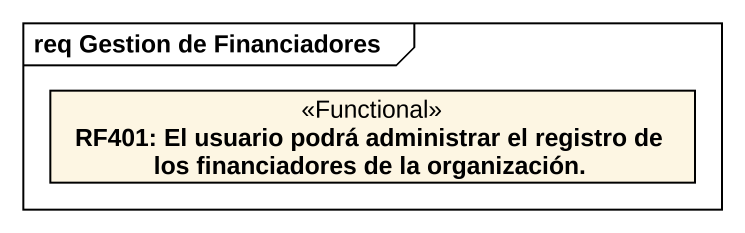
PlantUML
@startuml
mainframe req Gestion de Financiadores
hide circle
hide empty members
class "RF401: El usuario podrá administrar el registro de los financiadores de la organización." as RF401_El_usuario_podrá <<Functional>>
@enduml
